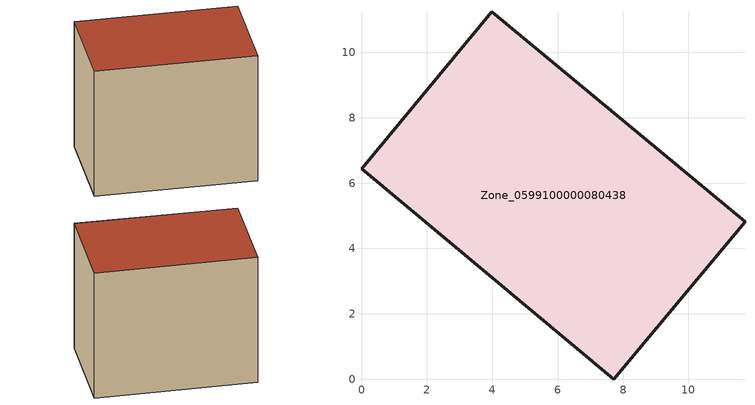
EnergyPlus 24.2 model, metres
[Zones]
Zone_0599100000080438
 floor ground (C_G): 0,6.44 3.98,11.24 11.73,4.81 7.72,0 z0
 wall outside (C_F): 3.98,11.24 0,6.44 7.72,0 11.73,4.81 3.98,11.24 z0:8.65
 roof outside (C_R): 7.72,0 11.73,4.81 3.98,11.24 0,6.44 z8.65
[BUILDING]
Pand.0599100000080438: North Axis=0; Terrain=City; Loads Convergence Tolerance Value=0.04; Temperature Convergence Tolerance Value=0.4; Solar Distribution=FullExterior; Maximum Number of Warmup Days=25; Minimum Number of Warmup Days=1
[Site:Location]
Rotterdam.The.Hague.AP_ZH_NLD Design_Conditions: Latitude=51.96; Longitude=4.45; Time Zone=1; Elevation=-4.5
[SITE:GROUNDTEMPERATURE:BUILDINGSURFACE]
18, 18, 18, 18, 18, 18, 18, 18, 18, 18, 18, 18
[MATERIAL] Thermal Absorptance=0.9; Solar Absorptance=0.7; Visible Absorptance=0.7
Name | Roughness | Thickness | Conductivity | Density | Specific Heat
G.TI.1946-1964 | MediumSmooth | 0.15 | 1 | 540 | 1210
F.TI.1946-1964 | Rough | 0.3 | 0.857143 | 1920 | 840
R.TI.1946-1964 | MediumRough | 0.2 | 0.277778 | 1500 | 1000
[CONSTRUCTION]
C_G: G.TI.1946-1964
C_F: F.TI.1946-1964
C_R: R.TI.1946-1964
[ZONE]
Zone_0599100000080438: Type=1; Multiplier=1; Ceiling Height=Autocalculate; Volume=Autocalculate; Floor Area=autocalculate; Part of Total Floor Area=Yes
[ZONEINFILTRATION:DESIGNFLOWRATE]
Infil_Zone_0599100000080438: Zone or ZoneList or Space or SpaceList=Zone_0599100000080438; Schedule=AlwaysOn; Design Flow Rate Calculation Method=Flow/Area; Flow Rate per Floor Area=0.003; Constant Term Coefficient=1; Temperature Term Coefficient=0; Velocity Term Coefficient=0; Velocity Squared Term Coefficient=0
[HVACTEMPLATE:ZONE:IDEALLOADSAIRSYSTEM]
Zone_0599100000080438: Maximum Heating Supply Air Temperature=50; Minimum Cooling Supply Air Temperature=13; Maximum Heating Supply Air Humidity Ratio=0.0156; Minimum Cooling Supply Air Humidity Ratio=0.0077; Heating Limit=NoLimit; Cooling Limit=NoLimit; Dehumidification Control Type=ConstantSensibleHeatRatio; Cooling Sensible Heat Ratio=0.7; Dehumidification Setpoint=60; Humidification Control Type=None; Humidification Setpoint=30; Outdoor Air Method=None; Outdoor Air Flow Rate per Person=0.00944; Outdoor Air Flow Rate per Zone Floor Area=0; Outdoor Air Flow Rate per Zone=0; Demand Controlled Ventilation Type=None; Outdoor Air Economizer Type=NoEconomizer; Heat Recovery Type=None; Sensible Heat Recovery Effectiveness=0.7; Latent Heat Recovery Effectiveness=0.65
[ZONECONTROL:THERMOSTAT]
ThermostatControl_Zone_0599100000080438: Zone or ZoneList=Zone_0599100000080438; Control Type Schedule=DualSetpointControlType; Control 1=Thermostat_Zone_0599100000080438; Temperature Difference Between Cutout And Setpoint=0
[THERMOSTATSETPOINT:DUALSETPOINT]
Thermostat_Zone_0599100000080438: Heating Setpoint Temperature Schedule=HeatingSetpoint_Zone_0599100000080438; Cooling Setpoint Temperature Schedule=CoolingSetpoint_Zone_0599100000080438
[SCHEDULE:COMPACT]
HeatingSetpoint_Zone_0599100000080438: Through: 12/31, For: AllDays, Until: 24:00, 21
CoolingSetpoint_Zone_0599100000080438: Through: 12/31, For: AllDays, Until: 24:00, 24
DualSetpointControlType: Through: 12/31, For: AllDays, Until: 24:00, 4
AlwaysOn: Through: 12/31, For: AllDays, Until: 24:00, 1
